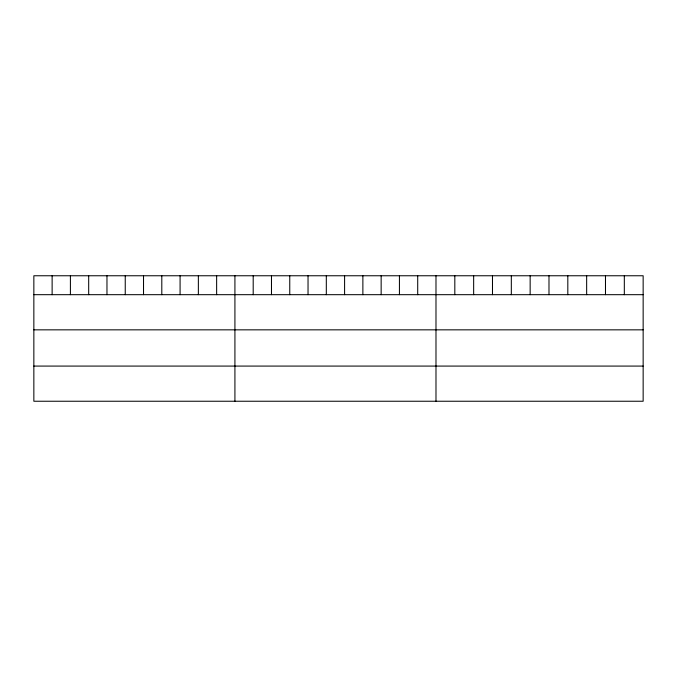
<?xml version="1.0" encoding="UTF-8"?>
<svg xmlns="http://www.w3.org/2000/svg" width="677" height="677" viewBox="0 0 677 677"><rect width="100%" height="100%" fill="white"/><g stroke="black" fill="none" stroke-linecap="round" stroke-linejoin="round"><path stroke-width="1.02" d="M643.15 294.681L643.15 401.241L33.85 401.241L33.85 275.759L643.15 275.759L643.15 294.681L33.85 294.681M33.85 329.843L643.15 329.843M33.85 366.079L643.15 366.079M624.321 275.759L624.321 294.681M605.483 275.759L605.483 294.681M586.654 275.759L586.654 294.681M567.817 275.759L567.817 294.681M548.988 275.759L548.988 294.681M530.15 275.759L530.15 294.681M511.321 275.759L511.321 294.681M492.484 275.759L492.484 294.681M473.655 275.759L473.655 294.681M454.817 275.759L454.817 294.681M435.988 275.759L435.988 401.241M417.709 275.759L417.709 294.681M399.43 275.759L399.43 294.681M381.151 275.759L381.151 294.681M362.872 275.759L362.872 294.681M344.593 275.759L344.593 294.681M326.314 275.759L326.314 294.681M308.035 275.759L308.035 294.681M289.756 275.759L289.756 294.681M271.477 275.759L271.477 294.681M253.198 275.759L253.198 294.681M234.919 275.759L234.919 401.241M216.64 275.759L216.64 294.681M198.361 275.759L198.361 294.681M180.082 275.759L180.082 294.681M161.803 275.759L161.803 294.681M143.524 275.759L143.524 294.681M125.245 275.759L125.245 294.681M106.966 275.759L106.966 294.681M88.687 275.759L88.687 294.681M70.408 275.759L70.408 294.681M52.129 275.759L52.129 294.681"/></g></svg>
